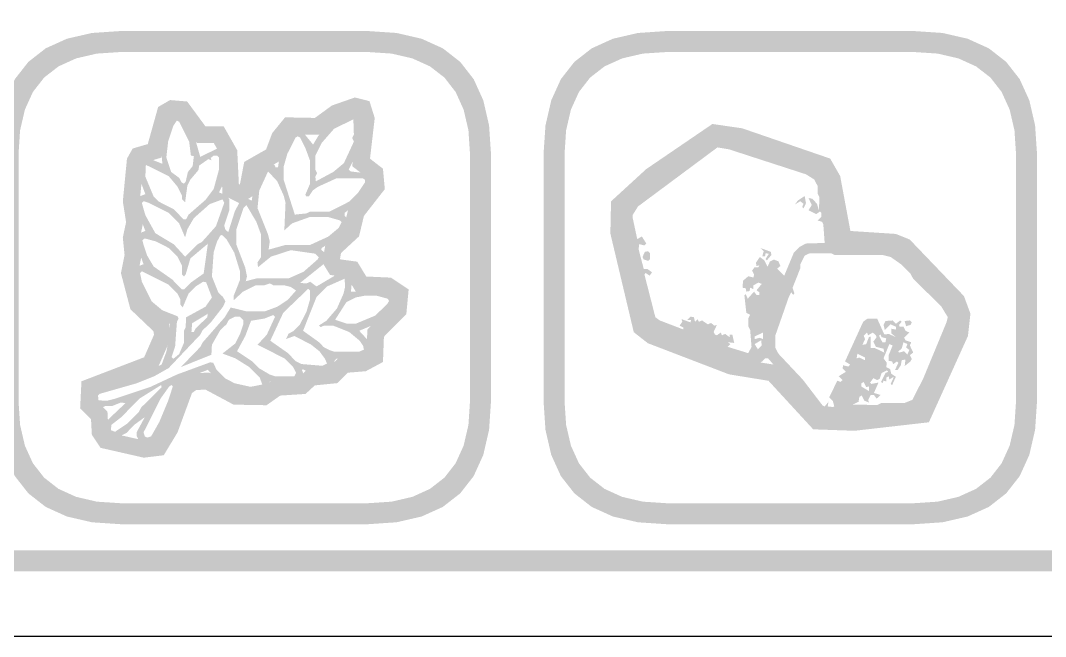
# Model space of a CAD drawing. Header units: millimetres. Extents: x 6 to 297, y 55 to 451.
# Drawn here: x 157.34 to 176.86, y 339.16 to 350.9 of the extents above; entities that cross this region are included whole.
import ezdxf

# ---------------------------------------------------------------- set-up
doc = ezdxf.new("R2010")
doc.units = ezdxf.units.MM
doc.layers.add('CUT', color=1, linetype='Continuous')
doc.layers.add('RASTER', color=7, linetype='Continuous')

msp = doc.modelspace()

# ---------------------------------------------------------------- hatches: boundary and pattern name
at = {"layer": 'RASTER'}
h = msp.add_hatch(color=7, dxfattribs=at)
h.paths.add_polyline_path([(141.2, 355.8), (141.234, 356.316), (141.337, 356.763), (141.509, 357.141), (141.75, 357.45), (142.059, 357.691), (142.438, 357.862), (142.884, 357.966), (143.4, 358), (200.6, 358), (201.116, 357.966), (201.563, 357.862), (201.941, 357.691), (202.25, 357.45), (202.491, 357.141), (202.663, 356.763), (202.766, 356.316), (202.8, 355.8), (202.8, 342.6), (202.766, 342.084), (202.663, 341.638), (202.491, 341.259), (202.25, 340.95), (201.941, 340.709), (201.563, 340.538), (201.116, 340.434), (200.6, 340.4), (143.4, 340.4), (142.884, 340.434), (142.438, 340.538), (142.059, 340.709), (141.75, 340.95), (141.509, 341.259), (141.337, 341.638), (141.234, 342.084), (141.2, 342.6)])
h.paths.add_polyline_path([(141.6, 355.8), (141.6, 342.6), (141.628, 342.178), (141.712, 341.813), (141.853, 341.503), (142.05, 341.25), (142.303, 341.053), (142.613, 340.912), (142.978, 340.828), (143.4, 340.8), (200.6, 340.8), (201.022, 340.828), (201.388, 340.912), (201.697, 341.053), (201.95, 341.25), (202.147, 341.503), (202.288, 341.813), (202.372, 342.178), (202.4, 342.6), (202.4, 355.8), (202.372, 356.222), (202.288, 356.588), (202.147, 356.897), (201.95, 357.15), (201.697, 357.347), (201.388, 357.488), (201.022, 357.572), (200.6, 357.6), (143.4, 357.6), (142.978, 357.572), (142.613, 357.488), (142.303, 357.347), (142.05, 357.15), (141.853, 356.897), (141.712, 356.588), (141.628, 356.222), (141.6, 355.8)], flags=0)
h = msp.add_hatch(color=7, dxfattribs=at)
h.paths.add_polyline_path([(156.9, 348.35), (156.937, 348.901), (157.047, 349.378), (157.23, 349.782), (157.488, 350.112), (157.818, 350.37), (158.222, 350.553), (158.699, 350.663), (159.25, 350.7), (163.95, 350.7), (164.501, 350.663), (164.978, 350.553), (165.382, 350.37), (165.713, 350.112), (165.97, 349.782), (166.153, 349.378), (166.263, 348.901), (166.3, 348.35), (166.3, 343.65), (166.263, 343.099), (166.153, 342.622), (165.97, 342.218), (165.713, 341.888), (165.382, 341.63), (164.978, 341.447), (164.501, 341.337), (163.95, 341.3), (159.25, 341.3), (158.699, 341.337), (158.222, 341.447), (157.818, 341.63), (157.488, 341.888), (157.23, 342.218), (157.047, 342.622), (156.937, 343.099), (156.9, 343.65)])
h.paths.add_polyline_path([(157.3, 348.35), (157.3, 343.65), (157.33, 343.193), (157.422, 342.797), (157.574, 342.462), (157.788, 342.188), (158.062, 341.974), (158.397, 341.822), (158.793, 341.73), (159.25, 341.7), (163.95, 341.7), (164.407, 341.73), (164.803, 341.822), (165.138, 341.974), (165.413, 342.188), (165.626, 342.462), (165.778, 342.797), (165.87, 343.193), (165.9, 343.65), (165.9, 348.35), (165.87, 348.807), (165.778, 349.203), (165.626, 349.538), (165.413, 349.813), (165.138, 350.026), (164.803, 350.178), (164.407, 350.27), (163.95, 350.3), (159.25, 350.3), (158.793, 350.27), (158.397, 350.178), (158.062, 350.026), (157.788, 349.813), (157.574, 349.538), (157.422, 349.203), (157.33, 348.807), (157.3, 348.35)], flags=0)
h = msp.add_hatch(color=7, dxfattribs=at)
h.paths.add_polyline_path([(167.3, 348.35), (167.337, 348.901), (167.447, 349.378), (167.63, 349.782), (167.888, 350.112), (168.218, 350.37), (168.622, 350.553), (169.099, 350.663), (169.65, 350.7), (174.35, 350.7), (174.901, 350.663), (175.378, 350.553), (175.782, 350.37), (176.112, 350.112), (176.37, 349.782), (176.553, 349.378), (176.663, 348.901), (176.7, 348.35), (176.7, 343.65), (176.663, 343.099), (176.553, 342.622), (176.37, 342.218), (176.112, 341.888), (175.782, 341.63), (175.378, 341.447), (174.901, 341.337), (174.35, 341.3), (169.65, 341.3), (169.099, 341.337), (168.622, 341.447), (168.218, 341.63), (167.888, 341.888), (167.63, 342.218), (167.447, 342.622), (167.337, 343.099), (167.3, 343.65)])
h.paths.add_polyline_path([(167.7, 348.35), (167.7, 343.65), (167.73, 343.193), (167.822, 342.797), (167.974, 342.462), (168.188, 342.188), (168.462, 341.974), (168.797, 341.822), (169.193, 341.73), (169.65, 341.7), (174.35, 341.7), (174.807, 341.73), (175.203, 341.822), (175.538, 341.974), (175.813, 342.188), (176.026, 342.462), (176.178, 342.797), (176.27, 343.193), (176.3, 343.65), (176.3, 348.35), (176.27, 348.807), (176.178, 349.203), (176.026, 349.538), (175.813, 349.813), (175.538, 350.026), (175.203, 350.178), (174.807, 350.27), (174.35, 350.3), (169.65, 350.3), (169.193, 350.27), (168.797, 350.178), (168.462, 350.026), (168.188, 349.813), (167.974, 349.538), (167.822, 349.203), (167.73, 348.807), (167.7, 348.35)], flags=0)
h = msp.add_hatch(color=7, dxfattribs=at)
h.paths.add_polyline_path([(163.708, 349.434), (163.985, 349.363), (164.085, 349.042), (163.995, 348.267), (164.242, 348.076), (164.277, 347.686), (163.879, 347.176), (163.786, 346.786), (163.443, 346.469), (163.423, 346.355), (163.427, 346.348), (163.752, 346.304), (163.924, 346.021), (164.394, 346), (164.731, 345.775), (164.687, 345.306), (164.26, 344.873), (164.242, 344.392), (163.915, 344.216), (163.57, 344.188), (163.371, 343.989), (162.943, 343.946), (162.767, 343.783), (162.285, 343.752), (162.025, 343.568), (161.397, 343.579), (160.859, 343.867), (160.681, 343.856), (160.604, 343.799), (160.328, 343.048), (160.066, 342.615), (159.687, 342.568), (158.863, 342.756), (158.697, 343.005), (158.681, 343.305), (158.474, 343.512), (158.499, 344.024), (159.693, 344.482), (159.881, 344.912), (159.87, 344.979), (159.432, 345.397), (159.251, 346.084), (159.32, 346.431), (159.287, 346.766), (159.349, 347.058), (159.287, 347.453), (159.366, 348.268), (159.475, 348.461), (159.762, 348.545), (159.96, 349.253), (160.186, 349.384), (160.512, 349.357), (160.861, 348.883), (161.208, 348.883), (161.466, 348.428), (161.497, 347.782), (161.51, 347.775), (161.518, 347.78), (161.599, 348.205), (162.016, 348.443), (162.132, 348.754), (162.378, 349.055), (162.946, 349.044), (163.269, 349.28)])
h.paths.add_polyline_path([(163.722, 349.1), (163.42, 348.994), (163.048, 348.722), (162.528, 348.732), (162.414, 348.592), (162.276, 348.222), (161.885, 348), (161.806, 347.583), (161.527, 347.408), (161.186, 347.581), (161.15, 348.337), (161.021, 348.563), (160.7, 348.563), (160.341, 349.05), (160.26, 349.057), (160.233, 349.041), (160.023, 348.287), (159.689, 348.19), (159.678, 348.17), (159.61, 347.463), (159.675, 347.049), (159.61, 346.748), (159.644, 346.415), (159.579, 346.094), (159.719, 345.566), (160.169, 345.136), (160.212, 344.869), (159.932, 344.231), (158.809, 343.8), (158.801, 343.638), (158.994, 343.445), (159.012, 343.11), (159.059, 343.039), (159.704, 342.893), (159.873, 342.913), (160.038, 343.187), (160.336, 343.999), (160.567, 344.169), (160.929, 344.192), (161.48, 343.898), (161.926, 343.89), (162.174, 344.066), (162.633, 344.095), (162.804, 344.253), (163.225, 344.296), (163.427, 344.498), (163.822, 344.53), (163.929, 344.587), (163.945, 345.009), (164.379, 345.45), (164.395, 345.615), (164.291, 345.684), (163.74, 345.709), (163.558, 346.007), (163.235, 346.051), (163.086, 346.29), (163.146, 346.631), (163.497, 346.955), (163.584, 347.319), (163.947, 347.783), (163.936, 347.908), (163.656, 348.124), (163.759, 349.012), (163.732, 349.098), (163.722, 349.1)], flags=0)
h = msp.add_hatch(color=7, dxfattribs=at)
h.paths.add_polyline_path([(160.26, 349.15), (160.393, 349.104), (160.527, 348.937), (160.65, 348.693), (160.761, 348.302), (161.084, 348.459), (161.161, 348.436), (161.218, 348.359), (161.218, 348.192), (161.251, 348.092), (161.185, 347.758), (161.118, 347.625), (161.261, 347.568), (161.318, 347.491), (161.318, 347.291), (161.218, 346.99), (161.241, 346.914), (161.295, 346.867), (161.418, 347.257), (161.508, 347.434), (161.619, 347.525), (161.742, 347.468), (161.785, 347.758), (161.852, 347.959), (161.976, 348.169), (162.086, 348.192), (162.176, 348.149), (162.196, 348.102), (162.243, 348.102), (162.286, 348.393), (162.51, 348.803), (162.62, 348.86), (162.663, 348.837), (162.911, 348.536), (163.011, 348.703), (163.278, 348.97), (163.488, 349.094), (163.722, 349.16), (163.765, 349.137), (163.822, 349.06), (163.822, 348.693), (163.722, 348.326), (163.588, 348.059), (163.622, 348.025), (163.889, 347.992), (163.999, 347.935), (164.022, 347.792), (163.932, 347.615), (163.845, 347.535), (163.799, 347.448), (163.511, 347.234), (163.511, 347.181), (163.588, 347.091), (163.531, 346.914), (163.365, 346.747), (163.077, 346.566), (163.064, 346.533), (163.154, 346.456), (163.154, 346.356), (163.097, 346.246), (162.663, 345.899), (162.787, 345.889), (162.854, 345.922), (162.977, 345.832), (163.355, 346.056), (163.555, 346.089), (163.655, 345.989), (163.632, 345.732), (164.289, 345.755), (164.466, 345.665), (164.49, 345.521), (164.433, 345.411), (164.166, 345.144), (163.789, 344.987), (163.965, 344.797), (164.022, 344.687), (163.999, 344.543), (163.922, 344.487), (163.789, 344.453), (163.355, 344.453), (163.321, 344.42), (163.298, 344.276), (163.221, 344.219), (162.787, 344.219), (162.72, 344.253), (162.697, 344.243), (162.72, 344.186), (162.697, 344.043), (162.553, 343.986), (162.086, 344.019), (162.043, 343.862), (161.952, 343.819), (161.518, 343.819), (161.385, 343.852), (161.141, 343.976), (160.907, 344.243), (160.393, 344.043), (160.216, 343.485), (159.993, 342.974), (159.926, 342.874), (159.816, 342.817), (159.716, 342.817), (159.605, 342.874), (159.549, 342.984), (159.549, 343.051), (159.706, 343.341), (159.505, 343.195), (159.358, 343.041), (159.181, 342.951), (159.081, 342.951), (158.991, 342.994), (158.948, 343.084), (158.971, 343.261), (159.338, 343.609), (159.248, 343.619), (159.081, 343.552), (158.948, 343.552), (158.881, 343.518), (158.737, 343.609), (158.714, 343.819), (158.737, 343.862), (158.848, 343.919), (159.549, 344.119), (160.026, 344.343), (160.116, 344.587), (160.183, 344.921), (160.183, 345.121), (159.939, 345.244), (159.739, 345.445), (159.582, 345.722), (159.515, 345.955), (159.539, 346.199), (159.682, 346.256), (159.549, 346.623), (159.549, 346.79), (159.572, 346.834), (159.716, 346.89), (159.549, 347.324), (159.549, 347.491), (159.572, 347.535), (159.716, 347.591), (159.615, 347.858), (159.592, 348.102), (159.615, 348.192), (159.682, 348.259), (159.816, 348.259), (160.039, 348.169), (160.016, 348.593), (160.083, 348.86), (160.206, 349.104)])
h.paths.add_polyline_path([(163.678, 349.017), (163.311, 348.837), (163.077, 348.57), (162.954, 348.326), (162.954, 348.059), (162.987, 347.992), (162.954, 347.925), (162.964, 347.835), (163.298, 348.015), (163.498, 348.182), (163.688, 348.593), (163.655, 348.66), (163.688, 348.726)], flags=0)
h.paths.add_polyline_path([(160.317, 348.994), (160.25, 348.893), (160.15, 348.593), (160.116, 348.292), (160.206, 348.015), (160.36, 347.902), (160.407, 347.815), (160.45, 347.792), (160.483, 347.825), (160.527, 348.015), (160.617, 348.125), (160.64, 348.316), (160.584, 348.326), (160.55, 348.593), (160.36, 348.97)], flags=0)
h.paths.add_polyline_path([(162.62, 348.693), (162.577, 348.67), (162.42, 348.359), (162.353, 348.125), (162.353, 347.858), (162.563, 347.201), (162.787, 347.224), (162.854, 347.257), (163.221, 347.257), (163.598, 347.448), (163.765, 347.615), (163.899, 347.815), (163.899, 347.868), (163.855, 347.892), (163.355, 347.892), (163.011, 347.735), (162.911, 347.668), (162.83, 347.548), (162.777, 347.548), (162.764, 347.581), (162.854, 347.792), (162.854, 348.226), (162.764, 348.469), (162.663, 348.67)], flags=0)
h.paths.add_polyline_path([(161.018, 348.326), (160.961, 348.282), (160.974, 348.236), (160.917, 348.259), (160.741, 348.136), (160.727, 348.049), (160.574, 347.868), (160.517, 347.758), (160.473, 347.434), (160.417, 347.491), (160.417, 347.558), (160.327, 347.735), (160.16, 347.935), (159.726, 348.149), (159.716, 347.925), (159.873, 347.548), (159.973, 347.448), (160.26, 347.301), (160.44, 347.114), (160.493, 347.114), (160.54, 347.201), (160.861, 347.481), (161.018, 347.691), (161.118, 348.059), (161.118, 348.292), (161.084, 348.326)], flags=0)
h.paths.add_polyline_path([(162.053, 348.025), (161.886, 347.658), (161.852, 347.324), (162.053, 346.823), (162.086, 346.69), (162.063, 346.533), (162.386, 346.623), (162.854, 346.623), (163.198, 346.78), (163.398, 346.947), (163.455, 347.057), (163.421, 347.091), (163.188, 347.157), (162.854, 347.157), (162.51, 347.034), (162.363, 346.9), (162.386, 347.424), (162.353, 347.558), (162.229, 347.835)], flags=0)
h.paths.add_polyline_path([(161.185, 347.491), (160.941, 347.401), (160.64, 347.134), (160.517, 346.924), (160.473, 346.767), (160.36, 347.034), (160.16, 347.234), (159.782, 347.424), (159.682, 347.458), (159.649, 347.424), (159.716, 347.191), (159.906, 346.847), (160.26, 346.633), (160.473, 346.4), (160.707, 346.633), (160.794, 346.68), (161.061, 346.98), (161.218, 347.424)], flags=0)
h.paths.add_polyline_path([(161.642, 347.381), (161.585, 347.324), (161.452, 346.924), (161.452, 346.623), (161.619, 346.189), (161.652, 346.022), (161.629, 345.932), (161.852, 345.989), (162.453, 345.989), (162.73, 346.112), (162.997, 346.346), (163.021, 346.389), (162.954, 346.456), (162.487, 346.523), (162.109, 346.4), (161.862, 346.199), (161.852, 346.289), (161.919, 346.389), (161.919, 346.823), (161.829, 347.067)], flags=0)
h.paths.add_polyline_path([(161.175, 346.813), (161.141, 346.8), (161.084, 346.69), (161.018, 346.49), (160.984, 346.022), (161.108, 345.712), (161.195, 345.632), (161.241, 345.545), (161.195, 345.445), (160.961, 345.144), (160.807, 344.997), (160.761, 344.911), (160.16, 344.276), (159.883, 344.119), (159.549, 343.986), (158.848, 343.785), (158.814, 343.752), (158.824, 343.662), (158.981, 343.652), (159.115, 343.685), (159.816, 343.919), (160.317, 344.153), (160.951, 344.386), (161.008, 344.376), (161.074, 344.243), (161.241, 344.076), (161.418, 343.986), (161.719, 343.919), (161.942, 343.962), (161.896, 344.096), (161.695, 344.296), (161.428, 344.463), (161.185, 344.553), (161.428, 344.744), (161.518, 344.921), (161.585, 345.121), (161.585, 345.188), (161.518, 345.254), (161.418, 345.254), (161.308, 345.198), (161.261, 345.111), (161.141, 344.997), (160.984, 344.72), (160.974, 344.53), (160.393, 344.296), (160.761, 344.677), (160.807, 344.764), (161.228, 345.244), (161.341, 345.431), (161.652, 345.355), (161.986, 345.355), (162.229, 345.445), (162.43, 345.578), (162.587, 345.755), (162.487, 345.822), (162.353, 345.855), (162.153, 345.855), (162.086, 345.889), (161.986, 345.855), (161.819, 345.855), (161.575, 345.732), (161.395, 345.565), (161.395, 345.645), (161.518, 345.955), (161.518, 346.122), (161.408, 346.48), (161.261, 346.733)], flags=0)
h.paths.add_polyline_path([(159.706, 346.747), (159.659, 346.713), (159.682, 346.623), (159.749, 346.423), (159.873, 346.213), (160.226, 345.966), (160.407, 345.779), (160.46, 345.779), (160.574, 345.899), (160.827, 346.079), (160.907, 346.647), (160.574, 346.366), (160.483, 346.056), (160.45, 346.022), (160.417, 346.056), (160.417, 346.223), (160.327, 346.4), (160.16, 346.566), (159.916, 346.69)], flags=0)
h.paths.add_polyline_path([(159.649, 346.122), (159.615, 346.089), (159.649, 345.922), (159.839, 345.545), (160.039, 345.378), (160.327, 345.264), (160.35, 345.221), (160.317, 345.154), (160.283, 344.687), (160.216, 344.487), (160.25, 344.453), (160.36, 344.543), (160.45, 344.754), (160.45, 344.987), (160.483, 345.054), (160.493, 345.244), (160.861, 345.445), (160.984, 345.622), (160.874, 345.912), (160.817, 345.922), (160.674, 345.832), (160.54, 345.698), (160.427, 345.431), (160.383, 345.488), (160.383, 345.588), (160.327, 345.698), (160.16, 345.865)], flags=0)
h.paths.add_polyline_path([(163.511, 345.979), (163.178, 345.832), (162.977, 345.632), (162.72, 344.987), (163.031, 344.764), (163.111, 344.677), (163.221, 344.62), (163.321, 344.587), (163.789, 344.587), (163.879, 344.63), (163.865, 344.697), (163.799, 344.797), (163.598, 344.964), (163.288, 345.087), (163.121, 345.087), (163.054, 345.054), (163.021, 345.087), (163.164, 345.178), (163.365, 345.411), (163.488, 345.688), (163.521, 345.822)], flags=0)
h.paths.add_polyline_path([(162.82, 345.789), (162.343, 345.331), (162.096, 344.797), (162.43, 344.563), (162.577, 344.41), (162.687, 344.353), (163.087, 344.32), (163.178, 344.363), (163.131, 344.463), (163.031, 344.597), (162.864, 344.73), (162.553, 344.887), (162.396, 344.83), (162.443, 344.931), (162.53, 344.977), (162.663, 345.111), (162.787, 345.355), (162.854, 345.588), (162.854, 345.755)], flags=0)
h.paths.add_polyline_path([(163.889, 345.655), (163.722, 345.622), (163.545, 345.532), (163.331, 345.198), (163.555, 345.121), (163.722, 345.121), (164.099, 345.278), (164.333, 345.511), (164.356, 345.555), (164.333, 345.598), (164.122, 345.655)], flags=0)
h.paths.add_polyline_path([(160.907, 345.311), (160.607, 345.131), (160.594, 344.964), (160.64, 344.964), (160.674, 345.031), (160.894, 345.244)], flags=0)
h.paths.add_polyline_path([(162.153, 345.288), (161.986, 345.221), (161.729, 345.178), (161.619, 344.887), (161.462, 344.597), (161.762, 344.396), (161.876, 344.276), (162.086, 344.153), (162.186, 344.119), (162.553, 344.119), (162.587, 344.186), (162.53, 344.296), (162.363, 344.463), (161.852, 344.72), (162.029, 344.911), (162.186, 345.254)], flags=0)
h.paths.add_polyline_path([(160.016, 343.952), (159.605, 343.695), (159.258, 343.341), (159.071, 343.195), (159.058, 343.094), (159.138, 343.061), (159.358, 343.208), (159.592, 343.442), (159.639, 343.528), (160.026, 343.909)], flags=0)
h.paths.add_polyline_path([(160.216, 343.952), (160.173, 343.929), (160.006, 343.695), (159.682, 343.051), (159.706, 342.974), (159.749, 342.951), (159.826, 342.974), (159.983, 343.251), (160.15, 343.652), (160.24, 343.929)], flags=0)
h = msp.add_hatch(color=7, dxfattribs=at)
h.paths.add_polyline_path([(170.516, 348.928), (171.08, 348.847), (172.76, 348.269), (172.95, 347.937), (173.145, 346.889), (174.01, 346.833), (174.275, 346.726), (175.308, 345.648), (175.431, 345.313), (175.384, 344.888), (174.64, 343.243), (173.222, 343.081), (172.436, 343.109), (171.585, 344.034), (170.835, 344.156), (169.287, 344.75), (169.019, 344.96), (168.573, 346.841), (168.586, 347.454), (169.257, 348.069)])
h.paths.add_polyline_path([(170.594, 348.593), (169.456, 347.818), (168.903, 347.311), (168.894, 346.876), (169.305, 345.143), (169.447, 345.031), (170.919, 344.467), (171.746, 344.332), (172.581, 343.424), (173.209, 343.401), (174.423, 343.54), (175.071, 344.973), (175.105, 345.273), (175.03, 345.474), (174.091, 346.455), (173.938, 346.517), (172.876, 346.586), (172.645, 347.825), (172.542, 348.006), (171.005, 348.535), (170.594, 348.593)], flags=0)
h = msp.add_hatch(color=7, dxfattribs=at)
h.paths.add_polyline_path([(170.624, 348.691), (170.687, 348.702), (171.2, 348.555), (172.409, 348.152), (172.604, 348.053), (172.739, 347.786), (172.911, 346.639), (173.912, 346.613), (174.07, 346.551), (174.363, 346.294), (174.487, 346.125), (175.022, 345.598), (175.132, 345.451), (175.195, 345.33), (175.195, 345.11), (174.473, 343.45), (174.205, 343.388), (173.326, 343.351), (173.252, 343.314), (172.593, 343.314), (172.325, 343.56), (172.274, 343.655), (172.105, 343.816), (172.054, 343.912), (171.577, 344.461), (171.519, 344.461), (171.467, 344.403), (171.273, 344.304), (171.053, 344.341), (169.514, 344.927), (169.32, 345.026), (169.246, 345.099), (169.147, 345.367), (168.927, 346.466), (168.818, 346.833), (168.781, 347.236), (168.88, 347.43), (168.99, 347.54), (170.309, 348.53)])
h.paths.add_polyline_path([(170.613, 348.482), (169.1, 347.357), (169.001, 347.199), (169.001, 347.126), (169.085, 346.734), (169.173, 346.785), (169.257, 346.65), (169.221, 346.613), (169.122, 346.639), (169.111, 346.54), (169.21, 346.162), (169.283, 346.162), (169.367, 346.1), (169.32, 346.037), (169.246, 346.089), (169.221, 346.063), (169.43, 345.246), (169.514, 345.184), (169.965, 345.011), (169.965, 345.048), (169.891, 345.085), (169.943, 345.158), (169.928, 345.209), (170.1, 345.147), (170.111, 345.195), (170.038, 345.195), (170.1, 345.257), (170.163, 345.246), (170.185, 345.158), (170.236, 345.209), (170.258, 345.158), (170.32, 345.184), (170.43, 345.11), (170.492, 345.136), (170.551, 345.085), (170.602, 345.099), (170.54, 344.964), (170.566, 344.916), (170.602, 344.901), (170.676, 344.953), (170.698, 344.901), (170.76, 344.927), (170.844, 344.865), (170.844, 344.916), (170.896, 344.916), (170.932, 344.755), (170.808, 344.769), (170.859, 344.733), (170.808, 344.681), (171.2, 344.56), (171.262, 344.681), (171.236, 345), (171.2, 345.074), (171.2, 345.22), (171.236, 345.293), (171.163, 345.33), (171.126, 345.66), (171.152, 345.686), (171.189, 345.598), (171.31, 345.733), (171.357, 345.671), (171.409, 345.671), (171.409, 345.722), (171.357, 345.759), (171.456, 345.88), (171.394, 345.906), (171.299, 345.854), (171.299, 345.781), (171.236, 345.807), (171.225, 345.744), (171.163, 345.733), (171.152, 345.796), (171.09, 345.807), (171.101, 345.942), (171.2, 346.026), (171.299, 346.001), (171.31, 346.063), (171.273, 346.136), (171.321, 346.199), (171.394, 346.199), (171.409, 346.235), (171.357, 346.221), (171.346, 346.283), (171.42, 346.393), (171.504, 346.331), (171.566, 346.21), (171.614, 346.309), (171.687, 346.345), (171.775, 346.309), (171.812, 346.221), (171.75, 346.173), (171.885, 346.037), (172.068, 346.477), (172.178, 346.587), (172.299, 346.65), (172.655, 346.661), (172.629, 347.016), (172.604, 347.064), (172.519, 347.089), (172.593, 347.163), (172.593, 347.236), (172.567, 347.262), (172.494, 347.21), (172.347, 347.284), (172.409, 347.383), (172.347, 347.518), (172.42, 347.503), (172.508, 347.408), (172.545, 347.284), (172.556, 347.529), (172.519, 347.602), (172.519, 347.749), (172.457, 347.87), (172.299, 347.969), (170.833, 348.445)], flags=0)
h.paths.add_polyline_path([(172.274, 347.555), (172.299, 347.419), (172.252, 347.32), (172.226, 347.346), (172.252, 347.408), (172.189, 347.456), (172.09, 347.394), (172.142, 347.467)], flags=0)
h.paths.add_polyline_path([(171.431, 346.565), (171.629, 346.492), (171.64, 346.43), (171.555, 346.331), (171.53, 346.356), (171.592, 346.455), (171.53, 346.466), (171.519, 346.404), (171.467, 346.404), (171.493, 346.503)], flags=0)
h.paths.add_polyline_path([(169.232, 346.492), (169.294, 346.503), (169.331, 346.466), (169.331, 346.356), (169.294, 346.32), (169.21, 346.345), (169.184, 346.393)], flags=0)
h.paths.add_polyline_path([(172.373, 346.466), (172.274, 346.419), (172.189, 346.246), (172.189, 346.173), (172.043, 345.807), (172.079, 345.697), (172.054, 345.671), (172.017, 345.722), (171.969, 345.623), (171.713, 344.89), (171.713, 344.67), (171.775, 344.549), (172.237, 344.058), (172.618, 343.56), (172.655, 343.545), (172.728, 343.633), (172.713, 343.545), (172.812, 343.534), (172.838, 343.545), (172.812, 343.644), (172.739, 343.717), (172.897, 344.036), (172.959, 344.011), (172.996, 344.047), (172.922, 344.121), (173.058, 344.205), (172.996, 344.267), (173.007, 344.33), (173.106, 344.304), (173.142, 344.341), (173.043, 344.403), (173.388, 345.158), (173.472, 345.22), (173.655, 345.22), (173.791, 344.916), (173.875, 344.927), (174.011, 344.865), (173.923, 344.938), (173.923, 345.026), (174.011, 345.011), (174.011, 345.063), (173.912, 345.11), (173.802, 345), (173.776, 345.099), (173.813, 345.173), (173.949, 345.184), (174.011, 345.121), (174.095, 345.184), (174.121, 345.158), (174.07, 345.099), (174.084, 345.063), (174.157, 345.063), (174.194, 344.989), (174.267, 344.953), (174.168, 344.854), (174.194, 344.806), (174.304, 344.769), (174.278, 344.707), (174.341, 344.571), (174.278, 344.524), (174.315, 344.45), (174.289, 344.403), (174.179, 344.315), (174.194, 344.44), (174.121, 344.425), (174.106, 344.33), (174.048, 344.242), (173.996, 344.242), (174.059, 344.377), (174.033, 344.403), (173.96, 344.352), (173.938, 344.403), (173.875, 344.414), (173.875, 344.524), (173.949, 344.707), (173.886, 344.733), (173.776, 344.461), (173.839, 344.377), (173.828, 344.293), (173.901, 344.256), (173.923, 344.168), (174.011, 344.11), (173.938, 343.948), (173.912, 343.974), (173.974, 344.11), (173.886, 344.058), (173.875, 344.121), (173.828, 344.095), (173.828, 344.022), (173.776, 344.036), (173.754, 343.985), (173.729, 344.011), (173.813, 344.183), (173.864, 344.205), (173.839, 344.231), (173.74, 344.183), (173.703, 344.073), (173.655, 344.047), (173.582, 344.084), (173.52, 344), (173.545, 343.974), (173.681, 344), (173.593, 343.802), (173.718, 343.765), (173.644, 343.692), (173.593, 343.765), (173.534, 343.765), (173.483, 343.67), (173.498, 343.619), (173.41, 343.655), (173.362, 343.754), (173.315, 343.728), (173.3, 343.633), (173.19, 343.582), (173.655, 343.571), (173.729, 343.608), (174.168, 343.608), (174.326, 343.67), (174.535, 344.084), (174.975, 345.147), (175, 345.246), (174.876, 345.451), (174.341, 345.979), (174.289, 346.074), (174.106, 346.257), (173.912, 346.393), (173.765, 346.43), (172.849, 346.43), (172.776, 346.466)], flags=0)
h.paths.add_polyline_path([(174.179, 345.173), (174.278, 345.184), (174.315, 345.147), (174.289, 345.099), (174.205, 345.074)], flags=0)
h.paths.add_polyline_path([(171.482, 344.953), (171.321, 344.879), (171.321, 344.828), (171.42, 344.854), (171.482, 344.828)], flags=0)
h.paths.add_polyline_path([(173.461, 344.953), (173.399, 344.89), (173.424, 344.828), (173.373, 344.718), (173.446, 344.733), (173.498, 344.865), (173.534, 344.879), (173.534, 344.659), (173.608, 344.659), (173.791, 344.571), (173.776, 344.645), (173.63, 344.681), (173.582, 344.78), (173.644, 344.865), (173.63, 344.901), (173.571, 344.953), (173.483, 344.901)], flags=0)
h.paths.add_polyline_path([(173.718, 344.916), (173.692, 344.89), (173.754, 344.769), (173.813, 344.769), (173.828, 344.843), (173.74, 344.865)], flags=0)
h.paths.add_polyline_path([(171.445, 344.806), (171.321, 344.733), (171.383, 344.634), (171.456, 344.707)], flags=0)
h.paths.add_polyline_path([(174.157, 344.769), (174.121, 344.645), (174.059, 344.597), (174.07, 344.571), (174.168, 344.597), (174.231, 344.535), (174.267, 344.623), (174.205, 344.67), (174.231, 344.733)], flags=0)
h.paths.add_polyline_path([(173.278, 344.549), (173.263, 344.461), (173.315, 344.476), (173.424, 344.425), (173.424, 344.476)], flags=0)
h.paths.add_polyline_path([(173.399, 344.011), (173.351, 343.985), (173.351, 343.926), (173.498, 343.838), (173.498, 343.926), (173.446, 343.912)], flags=0)

# ---------------------------------------------------------------- linework, layer by layer
at = {"layer": 'CUT'}
msp.add_lwpolyline([(201.001, 339.16), (142.999, 339.16)], dxfattribs=at)

doc.saveas('drawing.dxf')
